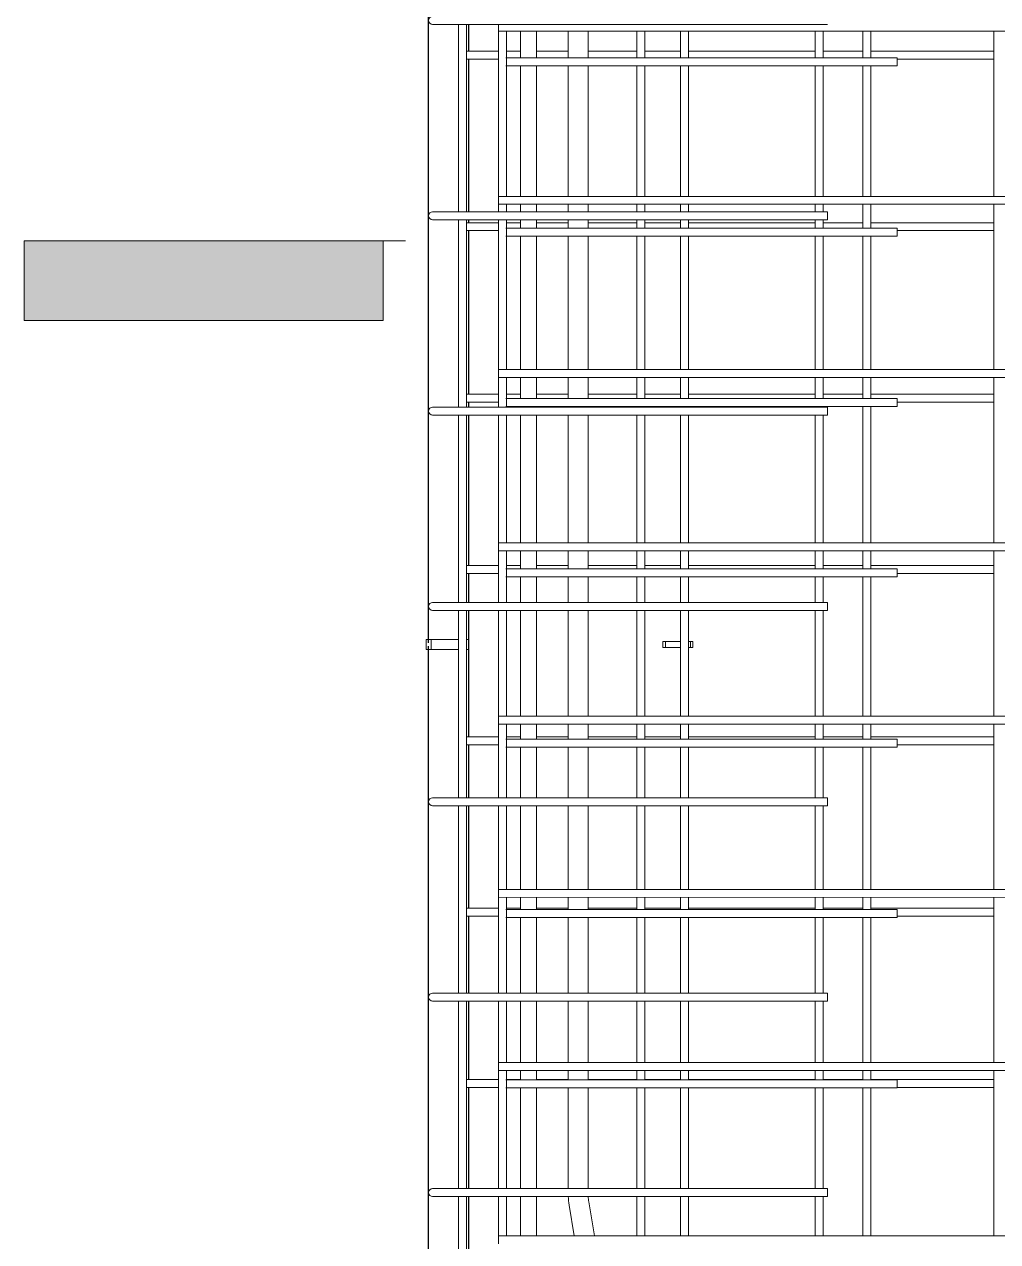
# Model space of a CAD drawing. Header units: millimetres. Extents: x -12508 to 11584, y -2169 to 13538.
# Drawn here: x -10291 to -9315, y 26 to 1246 of the extents above; entities that cross this region are included whole.
import ezdxf

# ---------------------------------------------------------------- set-up
doc = ezdxf.new("R2010")
doc.units = ezdxf.units.MM
doc.linetypes.add('Dash', pattern=[6.36, 3.18, -3.18])
for name, color, linetype, lineweight in [('A-GENM', 13, 'Continuous', 18), ('A-WALL', 113, 'Continuous', 25), ('A-WALL-HDLN', 110, 'Dash', 25), ('G-ANNO-SYMB', 111, 'Continuous', 9), ('S-RBAR', 171, 'Continuous', 18)]:
    doc.layers.add(name, color=color, linetype=linetype, lineweight=lineweight)

# ---------------------------------------------------------------- blocks, each defined once
blk = doc.blocks.new('RR spread anchor face based - RR-SA-1_4-160-1726851-Elevation Front 1')
at = {"layer": 'A-GENM'}
for p, q in [((-9650.6, 627.8), (-9648.1, 627.8)), ((-9650.6, 621.8), (-9650.6, 627.8)), ((-9648.1, 627.8), (-9632.9, 627.8)), ((-9648.1, 621.8), (-9648.1, 627.8)), ((-9624.9, 627.8), (-9623.1, 627.8)), ((-9623.1, 627.8), (-9620.6, 627.8)), ((-9623.1, 621.8), (-9623.1, 627.8)), ((-9620.6, 627.8), (-9620.6, 621.8)), ((-9648.1, 621.8), (-9650.6, 621.8)), ((-9632.9, 621.8), (-9648.1, 621.8)), ((-9623.1, 621.8), (-9624.9, 621.8)), ((-9620.6, 621.8), (-9623.1, 621.8))]:
    blk.add_line(p, q, dxfattribs=at)
blk = doc.blocks.new('RR spread anchor face based - RR-SA-2_5-250-2997505-Elevation Front 1')
at = {"layer": 'A-GENM'}
for p, q in [((-9888.1, 629.8), (-9883.1, 629.8)), ((-9888.1, 619.8), (-9888.1, 629.8)), ((-9883.1, 629.8), (-9855.6, 629.8)), ((-9883.1, 629.8), (-9883.1, 619.8)), ((-9847.6, 629.8), (-9845.6, 629.8)), ((-9883.1, 619.8), (-9888.1, 619.8)), ((-9855.6, 619.8), (-9883.1, 619.8)), ((-9845.6, 619.8), (-9847.6, 619.8))]:
    blk.add_line(p, q, dxfattribs=at)
blk = doc.blocks.new('Detail View - M_Section Tail - Filled Horizontal-14034-Elevation Front 1')
at = {"layer": 'G-ANNO-SYMB'}
blk.add_hatch(color=256, dxfattribs=at).paths.add_polyline_path([(-9931, 3649.4), (-9931, 3729.4), (-10291, 3729.4), (-10291, 3649.4)])
for p, q in [((-10291, 3649.4), (-10291, 3729.4)), ((-10291, 3729.4), (-9931, 3729.4)), ((-9931, 3729.4), (-9931, 3649.4)), ((-9931, 3649.4), (-10291, 3649.4))]:
    blk.add_line(p, q, dxfattribs=at)

msp = doc.modelspace()

# ---------------------------------------------------------------- linework, layer by layer
at = {"layer": 'A-WALL'}
for p, q in [((-9885.58814, 629.82841), (-9885.59886, 1655.84722)), ((-9845.59296, 1246.22865), (-9845.59268, 1219.20772)), ((-9845.59259, 1211.20772), (-9845.591, 1058.42911)), ((-9845.59091, 1050.42865), (-9845.59088, 1047.4491)), ((-9845.5908, 1039.4491), (-9845.58909, 875.69048)), ((-9845.589, 867.69048), (-9845.58895, 862.62911)), ((-9845.58887, 854.62865), (-9845.58729, 703.93186)), ((-9845.58721, 695.93186), (-9845.5869, 666.82911)), ((-9845.58682, 658.82865), (-9845.5855, 532.17324)), ((-9885.57382, -740.17159), (-9885.58803, 619.82841)), ((-9845.58541, 524.17324), (-9845.58486, 471.02911)), ((-9845.58477, 463.02865), (-9845.5837, 360.41462)), ((-9845.58362, 352.41462), (-9845.58281, 275.22911)), ((-9845.58273, 267.22865), (-9845.58191, 188.656)), ((-9845.58182, 180.656), (-9845.58077, 79.42911)), ((-9845.58068, 71.42865), (-9845.58011, 16.89738))]:
    msp.add_line(p, q, dxfattribs=at)
at = {"layer": 'A-WALL-HDLN'}
msp.add_line((-9885.58803, 619.87802), (-9885.58814, 629.7788), dxfattribs=at)
at = {"layer": 'G-ANNO-SYMB'}
msp.add_line((-9908.71552, 1029.39898), (-9930.95881, 1029.39898), dxfattribs=at)
at = {"layer": 'S-RBAR'}
for p, q in [((-9485.59335, 1246.23287), (-9861.59335, 1246.22894)), ((-9855.60884, 1058.429), (-9855.6108, 1246.22855)), ((-9847.60884, 1058.42909), (-9847.6108, 1246.22863)), ((-9815.60937, 1246.22942), (-9815.6093, 1239.49425)), ((-9815.60766, 1073.84993), (-9815.60939, 1239.49425)), ((-8637.51507, 1239.50656), (-9815.6093, 1239.49425)), ((-9807.60766, 1073.85001), (-9807.60939, 1239.49433)), ((-9793.35499, 1212.57783), (-9793.35527, 1239.49448)), ((-9777.35499, 1212.57802), (-9777.35527, 1239.49465)), ((-9745.59376, 1212.57836), (-9745.59404, 1239.49498)), ((-9725.59376, 1212.57856), (-9725.59404, 1239.49519)), ((-9676.74017, 1212.57907), (-9676.74045, 1239.4957)), ((-9668.74017, 1212.57916), (-9668.74045, 1239.49578)), ((-9632.94244, 1212.57953), (-9632.94272, 1239.49616)), ((-9624.94244, 1212.57962), (-9624.94272, 1239.49624)), ((-9497.86989, 1212.58094), (-9497.87017, 1239.49757)), ((-9489.86989, 1212.58103), (-9489.87017, 1239.49765)), ((-9450.27578, 1212.58144), (-9450.27606, 1239.49807)), ((-9442.27578, 1212.58152), (-9442.27606, 1239.49815)), ((-9318.99816, 1073.85512), (-9318.99989, 1239.49944)), ((-9815.60918, 1219.20804), (-9847.61052, 1219.2077)), ((-9815.60909, 1211.20804), (-9847.61044, 1211.2077)), ((-9793.35626, 1219.20827), (-9807.60918, 1219.20812)), ((-9745.59383, 1219.20877), (-9777.35506, 1219.20844)), ((-9775.60892, 1212.57804), (-9415.60892, 1212.5818)), ((-9676.74024, 1219.20949), (-9725.59383, 1219.20898)), ((-9632.94251, 1219.20994), (-9668.74024, 1219.20957)), ((-9497.86996, 1219.21136), (-9624.94251, 1219.21003)), ((-9450.27584, 1219.21185), (-9489.86996, 1219.21144)), ((-9318.99968, 1219.21322), (-9442.27584, 1219.21194)), ((-9415.60884, 1204.5818), (-9415.60892, 1212.5818)), ((-9318.99959, 1211.21322), (-9415.60891, 1211.21221)), ((-9793.35354, 1073.85016), (-9793.35491, 1204.57783)), ((-9777.35354, 1073.85033), (-9777.35491, 1204.57802)), ((-9775.60884, 1204.57804), (-9415.60884, 1204.5818)), ((-9745.59231, 1073.85066), (-9745.59368, 1204.57836)), ((-9725.59231, 1073.85087), (-9725.59368, 1204.57856)), ((-9676.73872, 1073.85138), (-9676.74009, 1204.57907)), ((-9668.73872, 1073.85146), (-9668.74009, 1204.57916)), ((-9632.94099, 1073.85183), (-9632.94236, 1204.57953)), ((-9624.94099, 1073.85192), (-9624.94236, 1204.57962)), ((-9497.86844, 1073.85325), (-9497.86981, 1204.58094)), ((-9489.86844, 1073.85333), (-9489.86981, 1204.58103)), ((-9450.27433, 1073.85374), (-9450.27569, 1204.58144)), ((-9442.27433, 1073.85383), (-9442.27569, 1204.58152)), ((-8637.51334, 1073.86224), (-9815.60757, 1073.84993)), ((-9815.60757, 1073.84993), (-9815.60748, 1065.84993)), ((-9815.6075, 1058.42942), (-9815.60758, 1065.84993)), ((-8637.51326, 1065.86224), (-9815.60748, 1065.84993)), ((-9807.6075, 1058.4295), (-9807.60758, 1065.85001)), ((-9793.35338, 1058.42965), (-9793.35346, 1065.85016)), ((-9777.35338, 1058.42982), (-9777.35346, 1065.85033)), ((-9745.59215, 1058.43015), (-9745.59223, 1065.85066)), ((-9725.59215, 1058.43036), (-9725.59223, 1065.85087)), ((-9676.73856, 1058.43087), (-9676.73864, 1065.85138)), ((-9668.73856, 1058.43095), (-9668.73864, 1065.85146)), ((-9632.94083, 1058.43133), (-9632.94091, 1065.85183)), ((-9624.94083, 1058.43141), (-9624.94091, 1065.85192)), ((-9497.86828, 1058.43274), (-9497.86836, 1065.85325)), ((-9489.86828, 1058.43282), (-9489.86836, 1065.85333)), ((-9450.27399, 1041.87242), (-9450.27424, 1065.85374)), ((-9442.27399, 1041.8725), (-9442.27424, 1065.85383)), ((-9318.99635, 900.21079), (-9318.99808, 1065.85512)), ((-9485.59139, 1058.43287), (-9861.59139, 1058.42894)), ((-9485.5913, 1050.43287), (-9861.5913, 1050.42894)), ((-9855.60679, 862.629), (-9855.60876, 1050.42855)), ((-9847.60679, 862.62909), (-9847.60876, 1050.42863)), ((-9815.60584, 900.2056), (-9815.60741, 1050.42942)), ((-9807.60584, 900.20569), (-9807.60741, 1050.4295)), ((-9793.35321, 1041.86881), (-9793.3533, 1050.42965)), ((-9777.35321, 1041.869), (-9777.3533, 1050.42982)), ((-9745.59198, 1041.86933), (-9745.59207, 1050.43015)), ((-9725.59198, 1041.86954), (-9725.59207, 1050.43036)), ((-9676.73839, 1041.87005), (-9676.73848, 1050.43042)), ((-9668.73839, 1041.87013), (-9668.73848, 1050.4305)), ((-9632.94066, 1041.87051), (-9632.94075, 1050.43133)), ((-9624.94066, 1041.87059), (-9624.94075, 1050.43141)), ((-9497.86811, 1041.87192), (-9497.8682, 1050.43229)), ((-9489.86811, 1041.872), (-9489.8682, 1050.43237)), ((-9485.59139, 1058.43287), (-9485.5913, 1050.43287)), ((-9815.60738, 1047.44941), (-9847.60873, 1047.44908)), ((-9815.6073, 1039.44941), (-9847.60864, 1039.44908)), ((-9793.35447, 1047.44965), (-9807.60738, 1047.4495)), ((-9745.59204, 1047.45015), (-9777.35327, 1047.44981)), ((-9775.60714, 1041.86902), (-9415.60714, 1041.87278)), ((-9676.73845, 1047.45087), (-9725.59204, 1047.45036)), ((-9632.94072, 1047.45132), (-9668.73845, 1047.45095)), ((-9497.86816, 1047.45273), (-9624.94072, 1047.45141)), ((-9450.27405, 1047.45323), (-9489.86816, 1047.45282)), ((-9318.99788, 1047.4546), (-9442.27405, 1047.45332)), ((-9415.60705, 1033.87278), (-9415.60714, 1041.87278)), ((-9318.9978, 1039.4546), (-9415.60711, 1039.45359)), ((-9793.35173, 900.20584), (-9793.35313, 1033.86881)), ((-9777.35173, 900.206), (-9777.35313, 1033.869)), ((-9775.60705, 1033.86902), (-9415.60705, 1033.87278)), ((-9745.5905, 900.20634), (-9745.5919, 1033.86933)), ((-9725.5905, 900.20654), (-9725.5919, 1033.86954)), ((-9676.73691, 900.20706), (-9676.7383, 1033.87005)), ((-9668.73691, 900.20714), (-9668.7383, 1033.87013)), ((-9632.93918, 900.20751), (-9632.94057, 1033.87051)), ((-9624.93918, 900.2076), (-9624.94057, 1033.87059)), ((-9497.86663, 900.20892), (-9497.86802, 1033.87192)), ((-9489.86663, 900.20901), (-9489.86802, 1033.872)), ((-9450.27251, 900.20942), (-9450.27391, 1033.87242)), ((-9442.27251, 900.20951), (-9442.27391, 1033.8725)), ((-9815.60545, 862.62942), (-9815.60576, 892.2056)), ((-8637.51153, 900.21791), (-9815.60575, 900.2056)), ((-9815.60575, 900.2056), (-9815.60567, 892.2056)), ((-8644.65381, 892.21784), (-9815.60567, 892.2056)), ((-9807.60545, 862.6295), (-9807.60576, 892.20569)), ((-9793.35143, 871.15978), (-9793.35165, 892.20584)), ((-9777.35143, 871.15997), (-9777.35165, 892.206)), ((-9745.5902, 871.16031), (-9745.59042, 892.20634)), ((-9725.5902, 871.16051), (-9725.59042, 892.20654)), ((-9676.7366, 871.16102), (-9676.73682, 892.20706)), ((-9668.7366, 871.16111), (-9668.73682, 892.20714)), ((-9632.93887, 871.16148), (-9632.93909, 892.20751)), ((-9624.93887, 871.16157), (-9624.93909, 892.2076)), ((-9497.86632, 871.16289), (-9497.86654, 892.20892)), ((-9489.86632, 871.16298), (-9489.86654, 892.20901)), ((-9450.27221, 871.16339), (-9450.27243, 892.20942)), ((-9442.27221, 871.16347), (-9442.27243, 892.20951)), ((-9318.99453, 726.56647), (-9318.99626, 892.21079)), ((-9815.60559, 875.69079), (-9847.60693, 875.69046)), ((-9815.60551, 867.69079), (-9847.60685, 867.69046)), ((-9793.35267, 875.69103), (-9807.60559, 875.69088)), ((-9745.59024, 875.69153), (-9777.35147, 875.69119)), ((-9775.60535, 871.15999), (-9415.60535, 871.16375)), ((-9676.73665, 875.69225), (-9725.59024, 875.69173)), ((-9632.93892, 875.6927), (-9668.73665, 875.69233)), ((-9497.86637, 875.69411), (-9624.93892, 875.69279)), ((-9450.27226, 875.69461), (-9489.86637, 875.6942)), ((-9318.99609, 875.69598), (-9442.27226, 875.69469)), ((-9415.60527, 863.16375), (-9415.60535, 871.16375)), ((-9318.99601, 867.69598), (-9415.60532, 867.69497)), ((-9485.58934, 862.63287), (-9861.58934, 862.62894)), ((-9485.58926, 854.63287), (-9861.58926, 854.62894)), ((-9855.60475, 666.829), (-9855.60671, 854.62855)), ((-9847.60475, 666.82909), (-9847.60671, 854.62863)), ((-9815.60403, 726.56128), (-9815.60537, 854.62942)), ((-9807.60403, 726.56137), (-9807.60537, 854.6295)), ((-9793.35134, 862.62965), (-9793.35134, 863.15978)), ((-9793.34991, 726.56152), (-9793.35125, 854.62965)), ((-9777.35134, 862.62982), (-9777.35134, 863.15997)), ((-9777.34991, 726.56168), (-9777.35125, 854.62982)), ((-9775.60527, 863.15999), (-9415.60527, 863.16375)), ((-9745.59011, 862.63015), (-9745.59011, 863.16031)), ((-9745.58869, 726.56201), (-9745.59002, 854.63015)), ((-9725.59011, 862.63036), (-9725.59011, 863.16051)), ((-9725.58869, 726.56222), (-9725.59002, 854.63036)), ((-9676.73651, 862.63087), (-9676.73652, 863.16102)), ((-9676.73509, 726.56273), (-9676.73643, 854.63042)), ((-9668.73651, 862.63095), (-9668.73652, 863.16111)), ((-9668.73509, 726.56282), (-9668.73643, 854.6305)), ((-9632.93879, 862.63133), (-9632.93879, 863.16148)), ((-9632.93736, 726.56319), (-9632.9387, 854.63133)), ((-9624.93879, 862.63141), (-9624.93879, 863.16157)), ((-9624.93736, 726.56327), (-9624.9387, 854.63141)), ((-9497.86623, 862.63274), (-9497.86624, 863.16289)), ((-9497.86481, 726.5646), (-9497.86615, 854.63229)), ((-9489.86623, 862.63282), (-9489.86624, 863.16298)), ((-9489.86481, 726.56469), (-9489.86615, 854.63237)), ((-9485.58934, 862.63287), (-9485.58926, 854.63287)), ((-9450.2707, 726.5651), (-9450.27212, 863.16339)), ((-9442.2707, 726.56518), (-9442.27212, 863.16347)), ((-8637.50971, 726.57359), (-9815.60394, 726.56128)), ((-9815.60394, 726.56128), (-9815.60385, 718.56128)), ((-9815.60341, 666.82942), (-9815.60395, 718.56128)), ((-8637.50963, 718.57359), (-9815.60385, 718.56128)), ((-9807.60341, 666.8295), (-9807.60395, 718.56137)), ((-9793.34964, 700.45076), (-9793.34983, 718.56152)), ((-9777.34964, 700.45095), (-9777.34983, 718.56168)), ((-9745.58841, 700.45128), (-9745.5886, 718.56201)), ((-9725.58841, 700.45149), (-9725.5886, 718.56222)), ((-9676.73482, 700.452), (-9676.73501, 718.56273)), ((-9668.73482, 700.45208), (-9668.73501, 718.56282)), ((-9632.93709, 700.45246), (-9632.93728, 718.56319)), ((-9624.93709, 700.45254), (-9624.93728, 718.56327)), ((-9497.86454, 700.45387), (-9497.86473, 718.5646)), ((-9489.86454, 700.45395), (-9489.86473, 718.56469)), ((-9450.27042, 700.45437), (-9450.27061, 718.5651)), ((-9442.27042, 700.45445), (-9442.27061, 718.56518)), ((-9318.99272, 552.92215), (-9318.99445, 718.56647)), ((-9815.60379, 703.93217), (-9847.60514, 703.93184)), ((-9815.60371, 695.93217), (-9847.60505, 695.93184)), ((-9793.35088, 703.93241), (-9807.60379, 703.93226)), ((-9745.58845, 703.93291), (-9777.34968, 703.93257)), ((-9775.60357, 700.45097), (-9415.60357, 700.45473)), ((-9676.73486, 703.93362), (-9725.58845, 703.93311)), ((-9632.93713, 703.93408), (-9668.73486, 703.93371)), ((-9497.86458, 703.93549), (-9624.93713, 703.93417)), ((-9450.27046, 703.93599), (-9489.86458, 703.93558)), ((-9318.99429, 703.93736), (-9442.27046, 703.93607)), ((-9415.60349, 692.45473), (-9415.60357, 700.45473)), ((-9318.99421, 695.93736), (-9415.60352, 695.93635)), ((-9793.34929, 666.82965), (-9793.34956, 692.45076)), ((-9777.34929, 666.82982), (-9777.34956, 692.45095)), ((-9775.60349, 692.45097), (-9415.60349, 692.45473)), ((-9745.58806, 666.83015), (-9745.58833, 692.45128)), ((-9725.58806, 666.83036), (-9725.58833, 692.45149)), ((-9676.73447, 666.83087), (-9676.73474, 692.452)), ((-9668.73447, 666.83095), (-9668.73474, 692.45208)), ((-9632.93674, 666.83133), (-9632.93701, 692.45246)), ((-9624.93674, 666.83141), (-9624.93701, 692.45254)), ((-9497.86419, 666.83274), (-9497.86446, 692.45387)), ((-9489.86419, 666.83282), (-9489.86446, 692.45395)), ((-9450.26888, 552.92078), (-9450.27034, 692.45437)), ((-9442.26888, 552.92086), (-9442.27034, 692.45445)), ((-9485.5873, 666.83287), (-9861.5873, 666.82894)), ((-9485.58721, 658.83287), (-9861.58721, 658.82894)), ((-9793.3481, 552.91719), (-9793.34921, 658.82965)), ((-9777.3481, 552.91736), (-9777.34921, 658.82982)), ((-9745.58687, 552.91769), (-9745.58798, 658.83015)), ((-9725.58687, 552.9179), (-9725.58798, 658.83036)), ((-9676.73328, 552.91841), (-9676.73438, 658.83042)), ((-9668.73328, 552.9185), (-9668.73438, 658.8305)), ((-9632.93555, 552.91887), (-9632.93666, 658.83133)), ((-9624.93555, 552.91895), (-9624.93666, 658.83141)), ((-9497.863, 552.92028), (-9497.8641, 658.83229)), ((-9489.863, 552.92036), (-9489.8641, 658.83237)), ((-9485.5873, 666.83287), (-9485.58721, 658.83287)), ((-9855.6027, 471.029), (-9855.60467, 658.82855)), ((-9847.6027, 471.02909), (-9847.60467, 658.82863)), ((-9815.60222, 552.91696), (-9815.60332, 658.82942)), ((-9807.60222, 552.91704), (-9807.60332, 658.8295)), ((-8637.5079, 552.92927), (-9815.60212, 552.91696)), ((-9815.60212, 552.91696), (-9815.60204, 544.91696)), ((-9815.60136, 471.02942), (-9815.60213, 544.91696)), ((-8637.50781, 544.92927), (-9815.60204, 544.91696)), ((-9807.60136, 471.0295), (-9807.60213, 544.91704)), ((-9793.34786, 529.74173), (-9793.34802, 544.91719)), ((-9777.34786, 529.74192), (-9777.34802, 544.91736)), ((-9745.58663, 529.74226), (-9745.58679, 544.91769)), ((-9725.58663, 529.74246), (-9725.58679, 544.9179)), ((-9676.73304, 529.74297), (-9676.73319, 544.91841)), ((-9668.73304, 529.74306), (-9668.73319, 544.9185)), ((-9632.93531, 529.74343), (-9632.93547, 544.91887)), ((-9624.93531, 529.74352), (-9624.93547, 544.91895)), ((-9497.86276, 529.74484), (-9497.86291, 544.92028)), ((-9489.86276, 529.74493), (-9489.86291, 544.92036)), ((-9450.26864, 529.74534), (-9450.2688, 544.92078)), ((-9442.26864, 529.74542), (-9442.2688, 544.92086)), ((-9318.9909, 379.27783), (-9318.99263, 544.92215)), ((-9815.602, 532.17355), (-9847.60334, 532.17322)), ((-9793.34908, 532.17379), (-9807.602, 532.17364)), ((-9745.58665, 532.17428), (-9777.34788, 532.17395)), ((-9775.60179, 529.74194), (-9415.60179, 529.7457)), ((-9676.73306, 532.175), (-9725.58665, 532.17449)), ((-9632.93533, 532.17546), (-9668.73306, 532.17509)), ((-9497.86278, 532.17687), (-9624.93533, 532.17555)), ((-9450.26867, 532.17737), (-9489.86278, 532.17696)), ((-9318.9925, 532.17874), (-9442.26867, 532.17745)), ((-9415.6017, 521.7457), (-9415.60179, 529.7457)), ((-9815.60192, 524.17355), (-9847.60326, 524.17322)), ((-9793.34725, 471.02965), (-9793.34777, 521.74173)), ((-9777.34725, 471.02982), (-9777.34777, 521.74192)), ((-9775.6017, 521.74194), (-9415.6017, 521.7457)), ((-9745.58602, 471.03015), (-9745.58655, 521.74226)), ((-9725.58602, 471.03036), (-9725.58655, 521.74246)), ((-9676.73242, 471.03087), (-9676.73295, 521.74297)), ((-9668.73242, 471.03095), (-9668.73295, 521.74306)), ((-9632.93469, 471.03133), (-9632.93522, 521.74343)), ((-9624.93469, 471.03141), (-9624.93522, 521.74352)), ((-9497.86214, 471.03274), (-9497.86267, 521.74484)), ((-9489.86214, 471.03282), (-9489.86267, 521.74493)), ((-9450.26707, 379.27646), (-9450.26856, 521.74534)), ((-9442.26707, 379.27654), (-9442.26856, 521.74542)), ((-9318.99242, 524.17874), (-9415.60173, 524.17773)), ((-9485.58525, 471.03287), (-9861.58525, 471.02894)), ((-9485.58525, 471.03287), (-9485.58517, 463.03287)), ((-9485.58517, 463.03287), (-9861.58517, 463.02894)), ((-9855.60066, 275.229), (-9855.60262, 463.02855)), ((-9847.60066, 275.22909), (-9847.60262, 463.02863)), ((-9815.6004, 379.27264), (-9815.60128, 463.02942)), ((-9807.6004, 379.27272), (-9807.60128, 463.0295)), ((-9793.34629, 379.27287), (-9793.34716, 463.02965)), ((-9777.34629, 379.27304), (-9777.34716, 463.02982)), ((-9745.58506, 379.27337), (-9745.58593, 463.03015)), ((-9725.58506, 379.27358), (-9725.58593, 463.03036)), ((-9676.73146, 379.27409), (-9676.73234, 463.03042)), ((-9668.73146, 379.27417), (-9668.73234, 463.0305)), ((-9632.93374, 379.27455), (-9632.93461, 463.03133)), ((-9624.93374, 379.27463), (-9624.93461, 463.03141)), ((-9497.86118, 379.27596), (-9497.86206, 463.03229)), ((-9489.86118, 379.27604), (-9489.86206, 463.03237)), ((-8637.50608, 379.28495), (-9815.60031, 379.27264)), ((-9815.60031, 379.27264), (-9815.60023, 371.27264)), ((-9815.59931, 275.22942), (-9815.60032, 371.27264)), ((-8637.506, 371.28495), (-9815.60023, 371.27264)), ((-9807.59931, 275.2295), (-9807.60032, 371.27272)), ((-9793.34607, 359.03271), (-9793.3462, 371.27287)), ((-9777.34607, 359.0329), (-9777.3462, 371.27304)), ((-9745.58485, 359.03323), (-9745.58497, 371.27337)), ((-9725.58485, 359.03344), (-9725.58497, 371.27358)), ((-9676.73125, 359.03395), (-9676.73138, 371.27409)), ((-9668.73125, 359.03403), (-9668.73138, 371.27417)), ((-9632.93352, 359.03441), (-9632.93365, 371.27455)), ((-9624.93352, 359.03449), (-9624.93365, 371.27463)), ((-9497.86097, 359.03582), (-9497.8611, 371.27596)), ((-9489.86097, 359.0359), (-9489.8611, 371.27604)), ((-9450.26686, 359.03632), (-9450.26699, 371.27646)), ((-9442.26686, 359.0364), (-9442.26699, 371.27654)), ((-9318.98909, 205.63351), (-9318.99082, 371.27783)), ((-9815.6002, 360.41493), (-9847.60155, 360.4146)), ((-9793.34729, 360.41516), (-9807.6002, 360.41502)), ((-9745.58486, 360.41566), (-9777.34609, 360.41533)), ((-9775.6, 359.03292), (-9415.6, 359.03668)), ((-9676.73127, 360.41638), (-9725.58486, 360.41587)), ((-9632.93354, 360.41684), (-9668.73127, 360.41647)), ((-9497.86099, 360.41825), (-9624.93354, 360.41692)), ((-9450.26687, 360.41875), (-9489.86099, 360.41834)), ((-9318.99071, 360.42012), (-9442.26687, 360.41883)), ((-9415.59992, 351.03668), (-9415.6, 359.03668)), ((-9815.60012, 352.41493), (-9847.60146, 352.4146)), ((-9793.3452, 275.22965), (-9793.34599, 351.03271)), ((-9777.3452, 275.22982), (-9777.34599, 351.0329)), ((-9775.59992, 351.03292), (-9415.59992, 351.03668)), ((-9745.58397, 275.23015), (-9745.58476, 351.03323)), ((-9725.58397, 275.23036), (-9725.58476, 351.03344)), ((-9676.73038, 275.23087), (-9676.73117, 351.03395)), ((-9668.73038, 275.23095), (-9668.73117, 351.03403)), ((-9632.93265, 275.23133), (-9632.93344, 351.03441)), ((-9624.93265, 275.23141), (-9624.93344, 351.03449)), ((-9497.8601, 275.23274), (-9497.86089, 351.03582)), ((-9489.8601, 275.23282), (-9489.86089, 351.0359)), ((-9450.26525, 205.63213), (-9450.26677, 351.03632)), ((-9442.26525, 205.63222), (-9442.26677, 351.0364)), ((-9318.99062, 352.42012), (-9415.59993, 352.41911)), ((-9485.5832, 275.23287), (-9861.5832, 275.22894)), ((-9485.5832, 275.23287), (-9485.58312, 267.23287)), ((-9485.58312, 267.23287), (-9861.58312, 267.22894)), ((-9855.59861, 79.429), (-9855.60057, 267.22855)), ((-9847.59861, 79.42909), (-9847.60057, 267.22863)), ((-9815.59859, 205.62832), (-9815.59923, 267.22942)), ((-9807.59859, 205.6284), (-9807.59923, 267.2295)), ((-9793.34447, 205.62855), (-9793.34512, 267.22965)), ((-9777.34447, 205.62872), (-9777.34512, 267.22982)), ((-9745.58324, 205.62905), (-9745.58389, 267.23015)), ((-9725.58324, 205.62926), (-9725.58389, 267.23036)), ((-9676.72965, 205.62977), (-9676.73029, 267.23042)), ((-9668.72965, 205.62985), (-9668.73029, 267.2305)), ((-9632.93192, 205.63023), (-9632.93256, 267.23133)), ((-9624.93192, 205.63031), (-9624.93256, 267.23141)), ((-9497.85937, 205.63164), (-9497.86001, 267.23229)), ((-9489.85937, 205.63172), (-9489.86001, 267.23237)), ((-8637.50427, 205.64063), (-9815.5985, 205.62832)), ((-9815.5985, 205.62832), (-9815.59841, 197.62832)), ((-9815.59727, 79.42942), (-9815.5985, 197.62832)), ((-8637.50419, 197.64063), (-9815.59841, 197.62832)), ((-9807.59727, 79.4295), (-9807.5985, 197.6284)), ((-9793.34429, 188.32368), (-9793.34439, 197.62855)), ((-9777.34429, 188.32387), (-9777.34439, 197.62872)), ((-9745.58306, 188.32421), (-9745.58316, 197.62905)), ((-9725.58306, 188.32441), (-9725.58316, 197.62926)), ((-9676.72947, 188.32492), (-9676.72957, 197.62977)), ((-9668.72947, 188.32501), (-9668.72957, 197.62985)), ((-9632.93174, 188.32538), (-9632.93184, 197.63023)), ((-9624.93174, 188.32547), (-9624.93184, 197.63031)), ((-9497.85919, 188.32679), (-9497.85929, 197.63164)), ((-9489.85919, 188.32688), (-9489.85929, 197.63172)), ((-9450.26507, 188.32729), (-9450.26517, 197.63213)), ((-9442.26507, 188.32737), (-9442.26517, 197.63222)), ((-9318.98727, 31.98918), (-9318.989, 197.63351)), ((-9815.59841, 188.65631), (-9847.59975, 188.65598)), ((-9793.3455, 188.65654), (-9807.59841, 188.6564)), ((-9745.58307, 188.65704), (-9777.34429, 188.65671)), ((-9775.59822, 188.32389), (-9415.59822, 188.32765)), ((-9676.72947, 188.65776), (-9725.58307, 188.65725)), ((-9632.93174, 188.65822), (-9668.72947, 188.65785)), ((-9497.85919, 188.65963), (-9624.93174, 188.6583)), ((-9450.26508, 188.66013), (-9489.85919, 188.65971)), ((-9318.98891, 188.6615), (-9442.26508, 188.66021)), ((-9415.59814, 180.32765), (-9415.59822, 188.32765)), ((-9815.59833, 180.65631), (-9847.59967, 180.65598)), ((-9793.34315, 79.42965), (-9793.34421, 180.32368)), ((-9777.34315, 79.42982), (-9777.34421, 180.32387)), ((-9775.59814, 180.32389), (-9415.59814, 180.32765)), ((-9745.58192, 79.43015), (-9745.58298, 180.32421)), ((-9725.58192, 79.43036), (-9725.58298, 180.32441)), ((-9676.72833, 79.43087), (-9676.72938, 180.32492)), ((-9668.72833, 79.43095), (-9668.72938, 180.32501)), ((-9632.9306, 79.43133), (-9632.93166, 180.32538)), ((-9624.9306, 79.43141), (-9624.93166, 180.32547)), ((-9497.85805, 79.43274), (-9497.8591, 180.32679)), ((-9489.85805, 79.43282), (-9489.8591, 180.32688)), ((-9450.26344, 31.98781), (-9450.26499, 180.32729)), ((-9442.26344, 31.9879), (-9442.26499, 180.32737)), ((-9318.98883, 180.6615), (-9415.59814, 180.66049)), ((-9485.58116, 79.43287), (-9861.58116, 79.42894)), ((-9485.58116, 79.43287), (-9485.58108, 71.43287)), ((-9485.58108, 71.43287), (-9861.58108, 71.42894)), ((-9855.59657, -116.371), (-9855.59853, 71.42855)), ((-9847.59657, -116.37091), (-9847.59853, 71.42863)), ((-9815.59677, 31.98399), (-9815.59719, 71.42942)), ((-9807.59677, 31.98408), (-9807.59719, 71.4295)), ((-9793.34266, 31.98423), (-9793.34307, 71.42965)), ((-9777.34266, 31.98439), (-9777.34307, 71.42982)), ((-9739.6659, 31.98479), (-9744.72649, 62.86968)), ((-9719.39923, 31.985), (-9724.98968, 66.10362)), ((-9676.72784, 31.98545), (-9676.72825, 71.43042)), ((-9668.72784, 31.98553), (-9668.72825, 71.4305)), ((-9632.93011, 31.9859), (-9632.93052, 71.43133)), ((-9624.93011, 31.98599), (-9624.93052, 71.43141)), ((-9497.85755, 31.98731), (-9497.85797, 71.43229)), ((-9489.85755, 31.9874), (-9489.85797, 71.43237)), ((-8645.13036, 31.99622), (-9815.59668, 31.98399)), ((-9815.59668, 31.98399), (-9815.5966, 23.98399))]:
    msp.add_line(p, q, dxfattribs=at)
for centre, radius, start, end in [((-9881.59416, 1250.22838), 4, 90.00059865, 270.00059865), ((-9881.59211, 1054.42838), 4, 90.00059865, 270.00059865), ((-9881.59007, 858.62838), 4, 90.00059865, 270.00059865), ((-9881.58802, 662.82838), 4, 90.00059865, 270.00059865), ((-9881.58597, 467.02838), 4, 90.00059865, 270.00059865), ((-9881.58393, 271.22838), 4, 90.00059865, 270.00059865), ((-9881.58188, 75.42838), 4, 90.00059865, 270.00059865), ((-9680.58186, 73.37999), 65, 181.72062184, 189.30541364), ((-9680.58186, 73.37999), 45, 182.48507659, 189.30541364)]:
    msp.add_arc(centre, radius, start, end, dxfattribs=at)
for centre, major_axis, end_param in [((-9861.59358, 1246.22883), (20, 0.00021), 3.1415812154), ((-9775.60934, 1212.57785), (36, 0.00038), 2.7073312765), ((-9775.60925, 1204.57785), (36, 0.00038), 2.7073312756), ((-9861.59162, 1058.42883), (20, 0.00021), 3.1415812111), ((-9861.59154, 1050.42883), (20, 0.00021), 3.1415812132), ((-9775.60755, 1041.86883), (36, 0.00038), 2.707331276), ((-9775.60747, 1033.86883), (36, 0.00038), 2.707331276), ((-9775.60577, 871.1598), (36, 0.00038), 2.707331276), ((-9861.58957, 862.62883), (20, 0.00021), 3.1415812111), ((-9861.58949, 854.62883), (20, 0.00021), 3.1415812122), ((-9775.60569, 863.1598), (36, 0.00038), 2.7073312769), ((-9775.60399, 700.45078), (36, 0.00038), 2.7073312762), ((-9775.6039, 692.45078), (36, 0.00038), 2.7073312764), ((-9861.58753, 666.82883), (20, 0.00021), 3.1415812122), ((-9861.58744, 658.82883), (20, 0.00021), 3.1415812122), ((-9775.6022, 529.74175), (36, 0.00038), 2.7073312758), ((-9775.60212, 521.74175), (36, 0.00038), 2.7073312758), ((-9861.58548, 471.02883), (20, 0.00021), 3.1415812132), ((-9861.5854, 463.02883), (20, 0.00021), 3.1415812143), ((-9775.60042, 359.03273), (36, 0.00038), 2.707331276), ((-9775.60034, 351.03273), (36, 0.00038), 2.7073312753), ((-9861.58344, 275.22883), (20, 0.00021), 3.1415812138), ((-9861.58335, 267.22883), (20, 0.00021), 3.1415812138), ((-9775.59864, 188.3237), (36, 0.00038), 2.7073312762), ((-9775.59855, 180.3237), (36, 0.00038), 2.7073312762), ((-9861.58139, 79.42883), (20, 0.00021), 3.1415812134), ((-9861.58131, 71.42883), (20, 0.00021), 3.1415812134)]:
    msp.add_ellipse(centre, major_axis=major_axis, ratio=0.0000052538, start_param=1.5707847551, end_param=end_param, dxfattribs=at)

# ---------------------------------------------------------------- block references
at = {"layer": 'A-GENM'}
for name in ['RR spread anchor face based - RR-SA-2_5-250-2997505-Elevation Front 1', 'RR spread anchor face based - RR-SA-1_4-160-1726851-Elevation Front 1']:
    msp.add_blockref(name, (0, 0), dxfattribs=at)
at = {"layer": 'G-ANNO-SYMB'}
msp.add_blockref('Detail View - M_Section Tail - Filled Horizontal-14034-Elevation Front 1', (0, -2700), dxfattribs=at)

doc.saveas('drawing.dxf')
